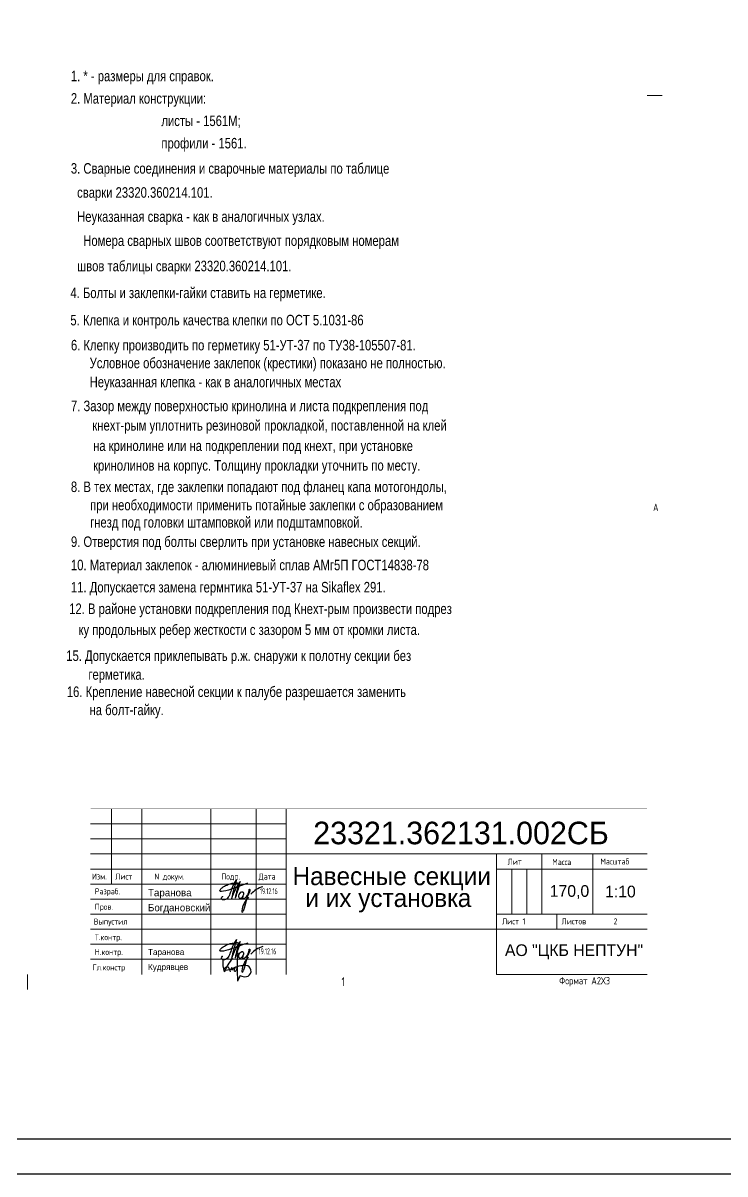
# Model space of a CAD drawing. Header units: millimetres. Extents: x 42007 to 66896, y -556 to 10827.
# Drawn here: x 53512 to 55846, y -556 to 3268 of the extents above; entities that cross this region are included whole.
import ezdxf
from ezdxf.enums import TextEntityAlignment as Align

# ---------------------------------------------------------------- set-up
doc = ezdxf.new("R2010")
doc.units = ezdxf.units.MM
for name, pattern in [('K5LT32769', [0]), ('K5LT32773', [0]), ('K5LT32775', [0]), ('K5LT32809', [0])]:
    doc.linetypes.add(name, pattern=pattern)
doc.layers.add('основные', color=250, linetype='Continuous', lineweight=20)
doc.styles.add('KTEXTSTYLE', font='GOST_AU.SHX', dxfattribs={"width": 0.96, "height": 5})
doc.styles.add('style5', font='arial.ttf', dxfattribs={"height": 3})

# ---------------------------------------------------------------- blocks, each defined once
blk = doc.blocks.new('U14')
at = {"color": 7, "linetype": 'K5LT32809', "lineweight": 30}
blk.add_line((3619.549974330279, -3262.558488191775), (3611.001024278477, -3280.652617532054), dxfattribs=at)
for centre, radius, start, end in [((3670.199603941481, -3216.340812881899), 108.8212858833764, 176.1382214376059, 198.0632821945946), ((3774.589040673891, -3342.387461917053), 227.421890466459, 142.6662264460577, 156.0540638418651), ((4120.140174681583, -3238.206802667366), 510.9053940532692, 174.262865770691, 184.7656033080128), ((3578.523174526606, -3247.203079225212), 14.13369981738102, 104.824104646548, 165.3004148466024), ((3570.886196631312, -3183.680566549141), 60.213129661812, 268.7841136633422, 297.7671484071796), ((3496.147422358408, -3284.992122944372), 98.3252005193784, 21.28942310676081, 31.90022530012552), ((3593.262868128004, -3239.081227425006), 3.260711851951096, 90.39300277502505, 15.35634669507406), ((3635.042757915915, -3316.433546245906), 87.2901610922129, 83.63562151917547, 114.432116739374), ((3636.627337442071, -3247.043052013993), 19.15471434401638, 281.5953028864498, 65.011562959328), ((3636.817498817734, -3220.349426644105), 45.60452037528687, 247.7507657251332, 274.6030992256815)]:
    blk.add_arc(centre, radius, start, end, dxfattribs=at)
blk.add_ellipse((3604.299040890197, -3241.132581661965), major_axis=(2.960484398722849, 7.908822700005699), ratio=0.3884204571454878, dxfattribs=at)
blk = doc.blocks.new('U15')
at = {"color": 7, "linetype": 'K5LT32773', "const_width": 0.18}
blk.add_lwpolyline([(3616.370333615354, -3175.189463786731, 1.624314433465989e-05), (3616.446481845469, -3175.176828026998)], format="xyb", dxfattribs=at)
at = {"color": 7, "linetype": 'K5LT32809', "lineweight": 30}
for centre, radius, start, end in [((4144.297637338124, -3318.686497178976), 564.6841695169375, 161.8114913019692, 168.4947917901453), ((3782.987171285684, -3265.754704351501), 201.0929452024, 144.3755597564023, 162.7303072196007), ((3797.226144525295, -3230.3929765961), 195.6084560750788, 155.2901668860116, 172.24665314092), ((4037.32593259342, -3320.570908897149), 449.3044434324976, 159.7159010736731, 164.9632043973846), ((3715.99332143119, -3243.009627109153), 80.00948982530522, 105.2748709761143, 139.359972003936), ((3703.094582387916, -3256.89375568273), 78.97172011089792, 134.7641939819351, 172.2549753124763), ((3647.045501641056, -3201.942134112142), 19.24836079436675, 162.50627596, 184.9329093309856)]:
    blk.add_arc(centre, radius, start, end, dxfattribs=at)
blk.add_ellipse((3622.860618630235, -3193.828269666294), major_axis=(-4.496575504817526, -11.25555414563411), ratio=0.5383860376772821, dxfattribs=at)
blk.add_ellipse((3627.566608603942, -3245.566772661696), major_axis=(1.761712625228239, 4.795422707083194), ratio=0.4776393151436695, start_param=1.885532293602056, end_param=4.669668359189034, dxfattribs=at)
for points, knots in [([(3645.470949550436, -3155.025161009027), (3638.169232327884, -3155.59755977671), (3590.557867978452, -3175.949785090183), (3541.125815634543, -3187.925278027476), (3561.800752382056, -3166.730485203188), (3577.681909973573, -3158.408685763978), (3594.390468045865, -3152.897303761238), (3620.288201236195, -3151.607431986515), (3617.065200926198, -3162.395727699724), (3615.885022362621, -3164.808133908962)], [0, 0, 0, 0, 0.2017714260446999, 0.50050968347764, 0.5621361334522308, 0.67301514698771, 0.8399509186326368, 0.9461086980655613, 1, 1, 1, 1]), ([(3607.828096075173, -3142.423504465965), (3603.677374674764, -3146.01247073945), (3587.869513672864, -3177.867145506381), (3588.011618640259, -3189.253102428964), (3572.595918272607, -3210.877069567221), (3556.809009173274, -3210.499739022431), (3557.078239798546, -3201.4515767872), (3561.613885939194, -3197.761569282993), (3561.613885939194, -3197.761569282993)], [0, 0, 0, 0, 0.1256906022711364, 0.5806030244247287, 0.7467869901263701, 0.9015578180806363, 0.9943764077266447, 1, 1, 1, 1]), ([(3627.868435420052, -3203.59728498914), (3630.08758061663, -3205.979536214072), (3635.698007739629, -3205.402958385675), (3645.571615991808, -3192.469732705547), (3645.605350001802, -3193.399710383499)], [0, 0, 0, 0, 0.3026091553821263, 1, 1, 1, 1]), ([(3650.210514092105, -3174.372094558486), (3648.2286730411, -3174.638905652377), (3637.238452409627, -3224.569978317049), (3629.779762648148, -3246.612269261648), (3629.779762648148, -3246.61226926167)], [0, 0, 0, 0, 0.4206219204750719, 1, 1, 1, 1]), ([(3649.091692035916, -3175.819630302671), (3649.093082288993, -3175.816919039229), (3649.485002929825, -3175.053713363734), (3650.708389182808, -3173.343047150483), (3652.975429349171, -3179.115479369721), (3649.577641147029, -3186.177393503698), (3645.605350001802, -3193.399710383499)], [0, 0, 0, 0, 0.0005560824314049177, 0.1565089194358431, 0.3355928566246782, 1, 1, 1, 1])]:
    blk.add_open_spline(points, degree=3, knots=knots, dxfattribs=at)

msp = doc.modelspace()

# ---------------------------------------------------------------- linework, layer by layer
at = {"color": 7, "linetype": 'K5LT32769', "lineweight": 18}
for p, q in [((55586.65079918534, 3026.744534943289), (55636.65079918534, 3026.744534943289)), ((53526.65079918581, 106.7445349432965), (53526.65079918534, 56.74453494329646))]:
    msp.add_line(p, q, dxfattribs=at)
at = {"color": 1, "linetype": 'K5LT32775', "lineweight": 18, "true_color": 0xff0000}
for p, q in [((53806.65079918534, 656.7445349432892), (53806.65079918534, 406.7445349432892)), ((53906.65079918534, 656.7445349432892), (53906.65079918534, 106.7445349432965)), ((54136.65079918534, 656.7445349432892), (54136.65079918534, 106.7445349432965)), ((54286.65079918534, 656.7445349432892), (54286.65079918534, 106.7445349432965)), ((54386.65079918534, 656.7445349432892), (54386.65079918534, 106.7445349432965)), ((53736.65079918534, 606.7445349432892), (54386.65079918534, 606.7445349432892)), ((53736.65079918534, 556.7445349432892), (54386.65079918534, 556.7445349432892)), ((53736.65079918534, 506.7445349432892), (55586.65079918534, 506.7445349432892)), ((55086.65079918534, 106.7445349432965), (55086.65079918534, 506.7445349432892)), ((55236.65079918534, 306.7445349432965), (55236.65079918534, 506.7445349432892)), ((55406.65079918534, 306.7445349432965), (55406.65079918534, 506.7445349432892)), ((53736.65079918534, 456.7445349432892), (54386.65079918534, 456.7445349432892)), ((55086.65079918534, 456.7445349432892), (55586.65079918534, 456.7445349432892)), ((55136.65079918534, 306.7445349432965), (55136.65079918534, 456.7445349432892)), ((55186.65079918534, 306.7445349432965), (55186.65079918534, 456.7445349432892)), ((53736.65079918534, 406.7445349432892), (54386.65079918534, 406.7445349432892)), ((53736.65079918534, 356.7445349432965), (54386.65079918534, 356.7445349432965)), ((53736.65079918534, 306.7445349432965), (54386.65079918534, 306.7445349432965)), ((55086.65079918534, 306.7445349432965), (55586.65079918534, 306.7445349432965)), ((55286.65079918534, 256.7445349432965), (55286.65079918534, 306.7445349432965)), ((53736.65079918534, 256.7445349432965), (55586.65079918534, 256.7445349432965)), ((53736.65079918534, 206.7445349432965), (54386.65079918534, 206.7445349432965)), ((53736.65079918534, 156.7445349432965), (54386.65079918534, 156.7445349432965)), ((55086.65079918534, 106.7445349432965), (55586.65080918542, 106.7445349433183))]:
    msp.add_line(p, q, dxfattribs=at)
at = {"color": 2}
for points in [[(42007.10216512511, -556.4877484816097), (66124.10005663868, -556.4877484816097), (66124.10005663868, 6894.34899370918), (42007.10216512511, 6894.34899370918)], [(42239.18847327486, -439.5537162797918), (65841.36603411859, -439.5537162797918), (65841.36603411859, 6859.820902532192), (42239.18847327486, 6859.820902532192)]]:
    msp.add_lwpolyline(points, close=True, dxfattribs=at)
at = {"color": 7, "linetype": 'K5LT32769', "const_width": 0.18}
msp.add_lwpolyline([(43026.65079918534, 5996.744534943304), (55636.65079918534, 5996.744534943304), (55636.65079918534, 56.74453494329646), (43026.65079918534, 56.74453494329646)], close=True, dxfattribs=at)
at = {"color": 1, "linetype": 'K5LT32775', "true_color": 0xff0000, "const_width": 0.18}
msp.add_lwpolyline([(55586.65080918542, 106.7445349433183), (43226.65079918534, 106.7445349433183), (43226.65079918534, 5946.744534923746), (55586.65080918542, 5946.744534923746)], close=True, dxfattribs=at)
msp.add_lwpolyline([(53736.65079918534, 106.7445349433183), (53736.65079918534, 656.7445349432892), (55586.65080918542, 656.7445349432892)], dxfattribs=at)

# ---------------------------------------------------------------- block references
for name, p in [('U15', (50614.33633100829, 3563.855811209272)), ('U15', (50614.33633100829, 3365.016394303297)), ('U14', (50614.33633100829, 3365.016394303297))]:
    msp.add_blockref(name, p)

# ---------------------------------------------------------------- texts
at = {"color": 0, "linetype": 'Continuous', "width": 0.8}
for s, p in [('1. * - размеры для справок.', (53670.98117740787, 3109.280652815407)), ('2. Материал конструкции:', (53670.9811774079, 3034.870177633686)), ('листы - 1561М;', (53972.01802919779, 2960.45970245195)), ('профили - 1561.', (53972.0180291978, 2886.049227270229)), ('3. Сварные соединения и сварочные материалы по таблице ', (53670.98117740784, 2802.224642100427)), ('  сварки 23320.360214.101.', (53670.98117740784, 2722.224642100427)), ('  Неуказанная сварка - как в аналогичных узлах.', (53670.98117740786, 2642.224642100427)), (' Номера сварных швов соответствуют порядковым номерам', (53701.82996184018, 2562.224642100427)), ('  швов таблицы сварки 23320.360214.101.', (53670.98117740787, 2477.886274426874)), ('4. Болты и заклепки-гайки ставить на герметике.', (53669.47153922851, 2388.841193962453)), ('5. Клепка и контроль качества клепки по ОСТ 5.1031-86', (53669.47153922851, 2298.173605494103)), ('6. Клепку производить по герметику 51-УТ-37 по ТУ38-105507-81.', (53671.24343365771, 2214.96162389257)), ('Условное обозначение заклепок (крестики) показано не полностью.', (53733.43170258886, 2155.693591063133)), ('Неуказанная клепка - как в аналогичных местах', (53733.43170258886, 2092.559668352133)), ('7. Зазор между поверхностью кринолина и листа подкрепления под ', (53671.24343365771, 2013.106845394886)), ('кнехт-рым уплотнить резиновой прокладкой, поставленной на клей ', (53742.50525514947, 1948.543312100552)), ('на кринолине или на подкреплении под кнехт, при установке ', (53745.01533178377, 1880.820548421794)), ('кринолинов на корпус. Толщину прокладки уточнить по месту.', (53745.01533178377, 1815.606055756583)), ('8. В тех местах, где заклепки попадают под фланец капа мотогондолы, ', (53671.24343365771, 1744.348683686523)), ('при необходимости применить потайные заклепки с образованием ', (53735.00345310618, 1683.821222517701)), ('гнезд под головки штамповкой или подштамповкой.', (53735.00345310618, 1626.47943585039)), ('9. Отверстия под болты сверлить при установке навесных секций.', (53671.24343365771, 1561.946323796965)), ('10. Материал заклепок - алюминиевый сплав АМг5П ГОСТ14838-78', (53671.24343365771, 1484.428973418053)), ('11. Допускается замена гермнтика 51-УТ-37 на Sikaflex 291.', (53671.24343365771, 1410.789594540696)), ('12. В районе установки подкрепления под Кнехт-рым произвести подрез', (53665.42660583524, 1339.088094054114)), ('   ку продольных ребер жесткости с зазором 5 мм от кромки листа.', (53665.42660583524, 1269.322257241558)), ('15. Допускается приклепывать р.ж. снаружи к полотну секции без', (53655.75729414499, 1183.070008858642)), ('герметика.', (53729.30722692587, 1120.767615891833)), ('16. Крепление навесной секции к палубе разрешается заменить', (53657.54254437036, 1063.352899448542)), ('на болт-гайку.', (53733.09946168249, 1003.055682381615))]:
    msp.add_text(s, height=35, dxfattribs=at).set_placement(p, align=Align.TOP_LEFT)
at = {"color": 7, "style": 'KTEXTSTYLE', "width": 0.715}
for p in [(54299.67770027775, 373.2745713465665), (54295.07501635364, 173.2745713465665)]:
    msp.add_text('19.12.16', height=20, dxfattribs=at).set_placement(p)
at = {"color": 7, "char_height": 3, "attachment_point": 1}
for s, insert, style in [('\\H3.5;\\W0.965;\\Q15;\\Q0;\\H25.00;{\\c16711935;A}', (55606.65921866342, 1670.967009509244), 'KTEXTSTYLE'), ('\\H3.5;\\W0.965;\\Q15;\\Q0;\\H20.00;{\\c16711935;Лит}', (55123.28010620696, 491.1871623589323), 'KTEXTSTYLE'), ('\\H3.5;\\W0.965;\\Q15;\\Q0;\\H20.00;{\\c16711935;Масса}', (55271.44527676173, 490.1222066593837), 'KTEXTSTYLE'), ('\\H3.5;\\W0.965;\\Q15;\\Q0;\\H20.00;{\\c16711935;Масштаб}', (55431.53520799855, 491.879954226235), 'KTEXTSTYLE'), ('\\H3.5;\\W0.965;\\Q15;\\Q0;\\H20.00;{\\c16711935;Изм.}', (53741.11888447434, 441.8211119688422), 'KTEXTSTYLE'), ('\\H3.5;\\W0.965;\\Q15;\\Q0;\\H20.00;{\\c16711935;Лист}', (53818.65859641491, 441.8211119688422), 'KTEXTSTYLE'), ('\\H3.5;\\W0.965;\\Q15;\\Q0;\\H20.00;{\\c16711935;N докум.}', (53948.65163965181, 441.8211119688422), 'KTEXTSTYLE'), ('\\H3.5;\\W0.965;\\Q15;\\Q0;\\H20.00;{\\c16711935;Подп.}', (54171.00816744387, 441.8211119688422), 'KTEXTSTYLE'), ('\\H3.5;\\W0.965;\\Q15;\\Q0;\\H20.00;{\\c16711935;Дата}', (54295.29976723513, 441.8211119688422), 'KTEXTSTYLE'), ('\\H3.5;\\W0.965;\\Q15;\\Q0;\\H20.00;{\\c16711935;Разраб.}', (53750.68443210381, 392.738843195184), 'KTEXTSTYLE'), ('{\\H8x;\\W0.965;Таранова}', (53927.53299913614, 390.3385499195938), 'style5'), ('\\H3.5;\\W0.965;\\Q15;\\Q0;\\H20.00;{\\c16711935;Пров.}', (53750.68443210381, 341.4711032315317), 'KTEXTSTYLE'), ('{\\H8x;\\W0.965;Богдановский}', (53927.53299913614, 340.4663338684841), 'style5'), ('\\H3.5;\\W0.965;\\Q15;\\Q0;\\H20.00;{\\c16711935;Выпустил}', (53747.06913264054, 292.2378017521041), 'KTEXTSTYLE'), ('\\H3.5;\\W0.965;\\Q15;\\Q0;\\H20.00;{\\c16711935;Лист 1}', (55104.51464863781, 292.8348109609287), 'KTEXTSTYLE'), ('\\H3.5;\\W0.965;\\Q15;\\Q0;\\H20.00;{\\c16711935;Листов}', (55302.42802270905, 292.8348109609287), 'KTEXTSTYLE'), ('\\H3.5;\\W0.965;\\Q15;\\Q0;\\H20.00;{\\c16711935;2}', (55475.4820639645, 292.8348109609287), 'KTEXTSTYLE'), ('\\H3.5;\\W0.965;\\Q15;\\Q0;\\H20.00;{\\c16711935;Т.контр.}', (53750.68443210381, 240.2033562725919), 'KTEXTSTYLE'), ('\\H3.5;\\W0.965;\\Q15;\\Q0;\\H20.00;{\\c16711935;Н.контр.}', (53750.68443210381, 191.3298457793353), 'KTEXTSTYLE'), ('\\H3.5;\\W0.965;\\Q15;\\Q0;\\H20.00;Таранова', (53927.53299913614, 191.0487323367779), 'style5'), ('\\H3.5;\\W0.965;\\Q15;\\Q0;\\H20.00;{\\c16711935;Гл.констр}', (53742.94203996424, 139.9823575123082), 'KTEXTSTYLE'), ('\\H3.5;\\W0.965;\\Q15;\\Q0;\\H20.00;Кудрявцев', (53927.53299913614, 141.2262779401426), 'style5'), ('\\H3.5;\\W0.965;\\Q15;\\Q0;\\H30.00;{\\c16711935;1}', (54570.8807633648, 97.3196121740475), 'KTEXTSTYLE'), ('\\H3.5;\\W0.965;\\Q15;\\Q0;\\H24.00;{\\c16711935;Формат А2Х3}', (55294.51868258168, 97.66808104711527), 'KTEXTSTYLE')]:
    msp.add_mtext(s, dxfattribs=dict(at, insert=insert, style=style))
at = {"layer": 'основные', "color": 0, "style": 'style5', "width": 0.965}
for s, height, p in [('23321.362131.002', 75, (54476.7664316123, 539.0701871995443)), ('СБ', 75, (55320.18696367233, 539.0701871995443)), ('Навесные секции', 60, (54408.01186103524, 403.2524329645657)), ('170,0', 38.88, (55263.22836554752, 364.4097017215936)), ('1:10', 38.88, (55447.0935452969, 362.5904235446469)), ('и их установка', 60, (54450.76981161248, 330.6169732572944)), ('АО "ЦКБ НЕПТУН"', 38.88, (55114.22066982868, 167.6978660151181))]:
    msp.add_text(s, height=height, dxfattribs=at).set_placement(p)

doc.saveas('drawing.dxf')
